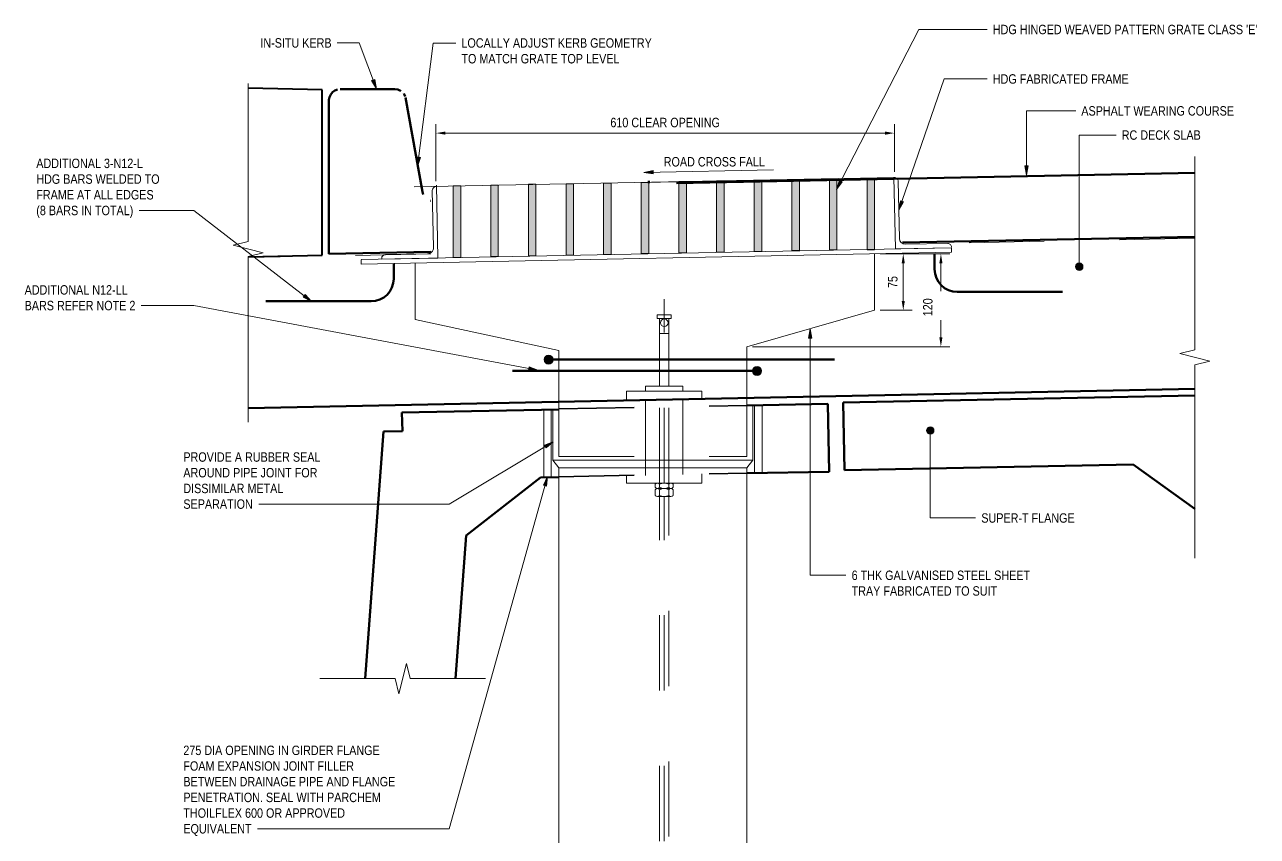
# Model space of a CAD drawing. Header units: metres. Extents: x -1214.1 to -1186.2, y 2 to 26.4.
# Drawn here: x -1202.131 to -1200.493, y 20.929 to 22.007 of the extents above; entities that cross this region are included whole.
import ezdxf

# ---------------------------------------------------------------- set-up
doc = ezdxf.new("R2010")
doc.units = ezdxf.units.M
for name, pattern in [('JacobsCenter', [0.015, 0.009, -0.0015, 0.003, -0.0015]), ('JacobsDash', [0.0045, 0.003, -0.0015]), ('JacobsDoubleCenter', [0.0255, 0.015, -0.0015, 0.003, -0.0015, 0.003, -0.0015])]:
    doc.linetypes.add(name, pattern=pattern)
doc.layers.get('Defpoints').update_dxf_attribs({"color": 41})
for name, color, linetype, lineweight in [('A-ANNO-DIMS', 7, 'Continuous', 9), ('A-DETL', 7, 'Continuous', 13), ('A-DETL-GENF', 7, 'Continuous', 9), ('A-FLOR', 7, 'Continuous', 50), ('A-FLOR-HDLN', 7, 'JacobsDash', 18), ('A-FLOR-PATT', 7, 'Continuous', 50), ('A-ROOF', 7, 'Continuous', 50), ('C-TOPO', 7, 'Continuous', 9), ('G-ANNO-TEXT', 7, 'Continuous', 9), ('S-BEAM', 7, 'Continuous', 50)]:
    doc.layers.add(name, color=color, linetype=linetype, lineweight=lineweight)
doc.styles.add('Arial Narrow_4', font='ARIALN.TTF', dxfattribs={"height": 0.0125})
doc.styles.add('Arial Narrow_5', font='ARIALN.TTF', dxfattribs={"height": 0.0125})
doc.dimstyles.new('Dimension_Standard_O__mm_', dxfattribs={"dimscale": 0.3048, "dimtxt": 0.012793, "dimasz": 0.04101, "dimexe": 0.03937, "dimexo": 0.024606, "dimgap": 0.024606, "dimtad": 1, "dimdec": 0, "dimlfac": 1000, "dimzin": 0, "dimdsep": 46, "dimtxsty": 'Arial Narrow_5', "dimsah": 1, "dimcen": 0.09, "dimaunit": 1, "dimadec": 4, "dimazin": 0, "dimtfac": 1, "dimtdec": 4, "dimtix": 1, "dimtmove": 2, "dimatfit": 3, "dimfxl": 1, "dimtvp": 1, "dimtfill": 1, "dimtolj": 1, "dimtzin": 0, "dimlwd": 18, "dimlwe": 18, "dimarcsym": 2})
doc.dimstyles.new('Dimension_Standard_O__mm__1', dxfattribs={"dimscale": 0.3048, "dimtxt": 0.012793, "dimasz": 0.04101, "dimexe": 0.03937, "dimexo": 0.024606, "dimgap": 0.024606, "dimtad": 1, "dimdec": 0, "dimlfac": 1000, "dimzin": 0, "dimdsep": 46, "dimtxsty": 'Arial Narrow_4', "dimsah": 1, "dimcen": 0.09, "dimaunit": 1, "dimadec": 4, "dimazin": 0, "dimtfac": 1, "dimtdec": 4, "dimtix": 1, "dimtmove": 0, "dimatfit": 3, "dimfxl": 1, "dimtvp": 1, "dimtfill": 1, "dimtolj": 1, "dimtzin": 0, "dimlwd": 18, "dimlwe": 18, "dimarcsym": 2})

# ---------------------------------------------------------------- blocks, each defined once
blk = doc.blocks.new('06_SFR_GCT_Girder_SuperT_BR08Edge_CS - Super T - 1815-6267083-DRG-2873252 - DETAIL A')
at = {"layer": 'S-BEAM', "linetype": 'JacobsDoubleCenter', "lineweight": 18, "true_color": 0xe1e1e1}
blk.add_hatch(color=254, dxfattribs=at).paths.add_polyline_path([(-1206.3587, 21.5056), (-1205.8914, 21.5149), (-1205.8914, 21.515), (-1205.8914, 21.515), (-1206.3587, 21.5056)])
at = {"layer": 'S-BEAM', "color": 252, "true_color": 0x888888}
for p, q in [((-1205.8914, 21.5149), (-1206.3587, 21.5056)), ((-1206.3587, 21.5056), (-1206.3569, 21.4156)), ((-1206.3569, 21.4156), (-1205.9733, 21.4232)), ((-1205.9733, 21.4232), (-1205.8914, 21.3643))]:
    blk.add_line(p, q, dxfattribs=at)
at = {"layer": 'S-BEAM', "color": 11, "linetype": 'JacobsDoubleCenter', "true_color": 0xff8888}
blk.add_line((-1206.3587, 21.5056), (-1206.3587, 21.5056), dxfattribs=at)
blk = doc.blocks.new('06_SFR_GCT_Girder_SuperT_BR08Edge_CS - Super T - 1815-6266581-DRG-2873252 - DETAIL A')
at = {"layer": 'S-BEAM', "linetype": 'JacobsDoubleCenter', "lineweight": 18, "true_color": 0xe1e1e1}
h = blk.add_hatch(color=254, dxfattribs=at)
h.paths.add_polyline_path([(-1206.9448, 21.4922), (-1206.871, 21.4937), (-1206.9448, 21.4922)])
h.paths.add_polyline_path([(-1206.4864, 21.5013), (-1206.3791, 21.5035), (-1206.3791, 21.5036), (-1206.4864, 21.5014)])
for points in [[(-1206.9693, 21.4667), (-1206.9443, 21.4672), (-1206.9444, 21.4672), (-1206.9637, 21.4669), (-1206.9693, 21.4667)], [(-1206.3773, 21.4135), (-1206.3773, 21.4136), (-1206.3784, 21.4688)], [(-1207.0508, 20.374), (-1207.0508, 20.374), (-1207.0508, 20.3748)]]:
    blk.add_hatch(color=254, dxfattribs=at).paths.add_polyline_path(points)
at = {"layer": 'S-BEAM', "color": 252, "true_color": 0x888888}
for p, q in [((-1206.7364, 21.4963), (-1206.9448, 21.4922)), ((-1206.9448, 21.4922), (-1206.9443, 21.4672)), ((-1206.3791, 21.5035), (-1206.4864, 21.5013)), ((-1206.3773, 21.4135), (-1206.3791, 21.5035)), ((-1206.9693, 21.4667), (-1206.9938, 21.1386)), ((-1206.9443, 21.4672), (-1206.9693, 21.4667)), ((-1206.4864, 21.4113), (-1206.3773, 21.4135)), ((-1206.8593, 21.3288), (-1206.7608, 21.4058)), ((-1206.7608, 21.4058), (-1206.7364, 21.4063)), ((-1206.8735, 21.1386), (-1206.8593, 21.3288)), ((-1207.0508, 20.3748), (-1207.0508, 20.374)), ((-1206.9305, 20.374), (-1206.9304, 20.3748))]:
    blk.add_line(p, q, dxfattribs=at)
at = {"layer": 'S-BEAM', "color": 11, "linetype": 'JacobsDoubleCenter', "true_color": 0xff8888}
for p, q in [((-1206.9448, 21.4922), (-1206.9448, 21.4922)), ((-1206.3791, 21.5036), (-1206.3791, 21.5035)), ((-1206.9693, 21.4667), (-1206.9693, 21.4667)), ((-1206.3773, 21.4136), (-1206.3773, 21.4135))]:
    blk.add_line(p, q, dxfattribs=at)
blk = doc.blocks.new('Kerb_North - Kerb_North-5241467-DRG-2873252 - DETAIL A')
at = {"layer": 'A-ROOF', "color": 252, "true_color": 0x888888}
for p, q in [((-1206.9543, 21.9215), (-1207.0268, 21.9216)), ((-1207.0418, 21.9073), (-1207.042, 21.7027)), ((-1207.0418, 21.9073), (-1207.0418, 21.9073)), ((-1206.9399, 21.9105), (-1206.9399, 21.9104)), ((-1206.9176, 21.7851), (-1206.9399, 21.9104)), ((-1206.9165, 21.7816), (-1206.9176, 21.7851)), ((-1206.6169, 21.7968), (-1206.6169, 21.7997)), ((-1206.9066, 21.7732), (-1206.9069, 21.7733)), ((-1207.042, 21.7027), (-1206.9066, 21.7055)), ((-1207.042, 21.7027), (-1207.042, 21.7027))]:
    blk.add_line(p, q, dxfattribs=at)
at = {"layer": 'A-ROOF', "color": 252, "true_color": 0x888888, "flags": 128}
for points in [[(-1207.0305, 21.9211), (-1207.0341, 21.9197), (-1207.0371, 21.9174), (-1207.0395, 21.9145), (-1207.0411, 21.911), (-1207.0418, 21.9073)], [(-1206.9461, 21.919), (-1206.9469, 21.9195), (-1206.9505, 21.921), (-1206.9543, 21.9215)], [(-1206.9404, 21.912), (-1206.9414, 21.914), (-1206.9425, 21.9157)]]:
    blk.add_lwpolyline(points, dxfattribs=at)
blk = doc.blocks.new('CS_DET_BreakLine_ViewScale1 - CS_Std BreakLine-7509828-DRG-2873252 - DETAIL A')
at = {"layer": 'A-DETL-GENF', "color": 252, "lineweight": 18, "true_color": 0x888888}
for p, q in [((-1207.1492, 21.7193), (-1207.1492, 21.929)), ((-1207.1692, 21.7143), (-1207.1492, 21.7193)), ((-1207.1292, 21.7043), (-1207.1692, 21.7143)), ((-1207.1492, 21.6993), (-1207.1292, 21.7043)), ((-1207.1492, 21.4793), (-1207.1492, 21.6993))]:
    blk.add_line(p, q, dxfattribs=at)
blk = doc.blocks.new('CS_DET_BreakLine_ViewScale1 - CS_Std BreakLine-8384231-DRG-2873252 - DETAIL A')
at = {"layer": 'A-DETL-GENF', "color": 252, "lineweight": 18, "true_color": 0x888888}
for p, q in [((-1206.939, 21.1586), (-1206.949, 21.1186)), ((-1206.934, 21.1386), (-1206.939, 21.1586)), ((-1206.954, 21.1386), (-1207.054, 21.1386)), ((-1206.949, 21.1186), (-1206.954, 21.1386)), ((-1206.834, 21.1386), (-1206.934, 21.1386))]:
    blk.add_line(p, q, dxfattribs=at)
blk = doc.blocks.new('CS_DET_BreakLine_ViewScale1 - CS_Std BreakLine-8852517-DRG-2873252 - DETAIL A')
at = {"layer": 'A-DETL-GENF', "color": 252, "lineweight": 18, "true_color": 0x888888}
for p, q in [((-1205.8914, 21.8323), (-1205.8914, 21.5755)), ((-1205.8914, 21.5755), (-1205.9114, 21.5705)), ((-1205.9114, 21.5705), (-1205.8714, 21.5605)), ((-1205.8714, 21.5605), (-1205.8914, 21.5555)), ((-1205.8914, 21.5555), (-1205.8914, 21.2987))]:
    blk.add_line(p, q, dxfattribs=at)
blk = doc.blocks.new('BoltThinNutElevation - ThinNut-8397140-DRG-2873252 - DETAIL A')
at = {"layer": 'A-DETL-GENF', "lineweight": 13}
for p, q in [((-1206.6084, 21.3968), (-1206.6084, 21.3929)), ((-1206.5874, 21.3984), (-1206.6054, 21.3984)), ((-1206.6024, 21.3968), (-1206.6024, 21.3928)), ((-1206.5904, 21.3968), (-1206.5904, 21.3928)), ((-1206.5844, 21.3968), (-1206.5844, 21.3929))]:
    blk.add_line(p, q, dxfattribs=at)
for centre, radius, start, end in [((-1206.6054, 21.3948), 0.0036, 33.6912, 146.4427), ((-1206.6054, 21.3948), 0.0036, 213.5573, 326.3088), ((-1206.5964, 21.3864), 0.012, 60, 120), ((-1206.5964, 21.4032), 0.012, 240, 300), ((-1206.5874, 21.3948), 0.0036, 33.5573, 146.4427), ((-1206.5874, 21.3948), 0.0036, 213.5573, 326.4427)]:
    blk.add_arc(centre, radius, start, end, dxfattribs=at)
blk = doc.blocks.new('BoltNutElevation - Nut-8397138-DRG-2873252 - DETAIL A')
at = {"layer": 'A-DETL-GENF', "lineweight": 13}
for p, q in [((-1206.6084, 21.3896), (-1206.6084, 21.3821)), ((-1206.5874, 21.3912), (-1206.6054, 21.3912)), ((-1206.5874, 21.3804), (-1206.6054, 21.3804)), ((-1206.6024, 21.3896), (-1206.6024, 21.382)), ((-1206.5904, 21.3896), (-1206.5904, 21.382)), ((-1206.5844, 21.3896), (-1206.5844, 21.3821))]:
    blk.add_line(p, q, dxfattribs=at)
for centre, radius, start, end in [((-1206.6054, 21.3876), 0.0036, 33.6912, 146.4427), ((-1206.6054, 21.384), 0.0036, 213.5573, 326.3088), ((-1206.5964, 21.3792), 0.012, 60, 120), ((-1206.5964, 21.3924), 0.012, 240, 300), ((-1206.5874, 21.3876), 0.0036, 33.5573, 146.4427), ((-1206.5874, 21.384), 0.0036, 213.5573, 326.4427)]:
    blk.add_arc(centre, radius, start, end, dxfattribs=at)
blk = doc.blocks.new('CS_DET_Rebar Combined1 - Multiple Bar-9266954-DRG-2873252 - DETAIL A')
at = {"layer": 'A-DETL-GENF'}
blk.add_hatch(color=256, dxfattribs=at).paths.add_polyline_path([(-1206.473, 21.5413), (-1206.4714, 21.5415), (-1206.47, 21.5421), (-1206.4687, 21.5431), (-1206.4678, 21.5443), (-1206.4672, 21.5458), (-1206.467, 21.5473), (-1206.4672, 21.5489), (-1206.4678, 21.5503), (-1206.4687, 21.5516), (-1206.47, 21.5525), (-1206.4714, 21.5531), (-1206.473, 21.5533), (-1206.4745, 21.5531), (-1206.476, 21.5525), (-1206.4772, 21.5516), (-1206.4782, 21.5503), (-1206.4788, 21.5489), (-1206.479, 21.5473), (-1206.4788, 21.5458), (-1206.4782, 21.5443), (-1206.4772, 21.5431), (-1206.476, 21.5421), (-1206.4745, 21.5415)])
at = {"layer": 'A-DETL-GENF', "lineweight": 50}
blk.add_line((-1206.798, 21.5473), (-1206.479, 21.5473), dxfattribs=at)
at = {"layer": 'A-DETL-GENF', "linetype": 'JacobsDash', "lineweight": 50}
blk.add_line((-1206.479, 21.5473), (-1206.798, 21.5473), dxfattribs=at)
at = {"layer": 'A-DETL-GENF'}
for start, end in [(0, 180), (180, 0)]:
    blk.add_arc((-1206.473, 21.5473), 0.006, start, end, dxfattribs=at)
blk = doc.blocks.new('CS_DET_Rebar Combined1 - Multiple Bar-9266955-DRG-2873252 - DETAIL A')
at = {"layer": 'A-DETL-GENF'}
blk.add_hatch(color=256, dxfattribs=at).paths.add_polyline_path([(-1206.75, 21.5563), (-1206.7484, 21.5565), (-1206.747, 21.5571), (-1206.7457, 21.5581), (-1206.7448, 21.5593), (-1206.7442, 21.5608), (-1206.744, 21.5623), (-1206.7442, 21.5639), (-1206.7448, 21.5653), (-1206.7457, 21.5666), (-1206.747, 21.5675), (-1206.7484, 21.5681), (-1206.75, 21.5683), (-1206.7515, 21.5681), (-1206.753, 21.5675), (-1206.7542, 21.5666), (-1206.7552, 21.5653), (-1206.7558, 21.5639), (-1206.756, 21.5623), (-1206.7558, 21.5608), (-1206.7552, 21.5593), (-1206.7542, 21.5581), (-1206.753, 21.5571), (-1206.7515, 21.5565)])
at = {"layer": 'A-DETL-GENF', "lineweight": 50}
blk.add_line((-1206.744, 21.5623), (-1206.37, 21.5623), dxfattribs=at)
at = {"layer": 'A-DETL-GENF', "linetype": 'JacobsDash', "lineweight": 50}
blk.add_line((-1206.37, 21.5623), (-1206.744, 21.5623), dxfattribs=at)
at = {"layer": 'A-DETL-GENF'}
for start, end in [(0, 180), (180, 0)]:
    blk.add_arc((-1206.75, 21.5623), 0.006, start, end, dxfattribs=at)
blk = doc.blocks.new('DIMBLOCK1-DRG-2873252 - DETAIL A')
at = {"layer": 'A-ANNO-DIMS', "color": 0, "lineweight": 18, "transparency": 16777216}
for p, q in [((-1200.9944, 21.7028), (-1200.9016, 21.7028)), ((-1200.9136, 21.6903), (-1200.9136, 21.6534)), ((-1200.9136, 21.592), (-1200.9136, 21.6149)), ((-1201.1638, 21.5795), (-1200.9016, 21.5795))]:
    blk.add_line(p, q, dxfattribs=at)
at = {"layer": 'A-ANNO-DIMS', "color": 0, "transparency": 16777216}
for points in [[(-1200.9157, 21.6903), (-1200.9115, 21.6903), (-1200.9136, 21.7028)], [(-1200.9157, 21.592), (-1200.9115, 21.592), (-1200.9136, 21.5795)]]:
    blk.add_solid(points, dxfattribs=at)
at = {"layer": 'Defpoints', "color": 0, "transparency": 16777216}
for p in [(-1201.0019, 21.7028), (-1200.9136, 21.7028), (-1201.1713, 21.5795)]:
    blk.add_point(p, dxfattribs=at)
at = {"layer": 'A-ANNO-DIMS', "color": 0, "lineweight": 18, "transparency": 16777216, "insert": (-1200.9373, 21.6199), "char_height": 0.0125, "width": 0.02851, "attachment_point": 1, "rotation": 90, "line_spacing_factor": 0.974696, "style": 'Arial Narrow_5', "bg_fill": 3, "box_fill_scale": 1.1, "bg_fill_color": 256, "bg_fill_true_color": 13158600, "bg_fill_transparency": 0}
blk.add_mtext('\\A1;\u200c120', dxfattribs=at)
blk = doc.blocks.new('DIMBLOCK2-DRG-2873252 - DETAIL A')
at = {"layer": 'A-ANNO-DIMS', "color": 0, "lineweight": 18, "transparency": 16777216}
for p, q in [((-1200.9944, 21.7028), (-1200.9516, 21.7028)), ((-1200.9636, 21.6404), (-1200.9636, 21.6903)), ((-1200.9944, 21.6279), (-1200.9516, 21.6279))]:
    blk.add_line(p, q, dxfattribs=at)
at = {"layer": 'A-ANNO-DIMS', "color": 0, "transparency": 16777216}
for points in [[(-1200.9657, 21.6903), (-1200.9615, 21.6903), (-1200.9636, 21.7028)], [(-1200.9657, 21.6404), (-1200.9615, 21.6404), (-1200.9636, 21.6279)]]:
    blk.add_solid(points, dxfattribs=at)
at = {"layer": 'Defpoints', "color": 0, "transparency": 16777216}
for p in [(-1201.0019, 21.7028), (-1200.9636, 21.7028), (-1201.0019, 21.6279)]:
    blk.add_point(p, dxfattribs=at)
at = {"layer": 'A-ANNO-DIMS', "color": 0, "lineweight": 18, "transparency": 16777216, "insert": (-1200.9775, 21.6654), "char_height": 0.0125, "width": 0.019007, "attachment_point": 5, "rotation": 90, "style": 'Arial Narrow_4', "bg_fill": 3, "box_fill_scale": 1.1, "bg_fill_color": 256, "bg_fill_true_color": 13158600, "bg_fill_transparency": 0}
blk.add_mtext('\\A1;75', dxfattribs=at)
blk = doc.blocks.new('DIMBLOCK3-DRG-2873252 - DETAIL A')
at = {"layer": 'A-ANNO-DIMS', "color": 0, "lineweight": 18, "transparency": 16777216}
for p, q in [((-1201.5845, 21.7996), (-1201.5845, 21.8752)), ((-1200.9754, 21.8118), (-1200.9754, 21.8752)), ((-1201.572, 21.8632), (-1200.9879, 21.8632))]:
    blk.add_line(p, q, dxfattribs=at)
at = {"layer": 'A-ANNO-DIMS', "color": 0, "transparency": 16777216}
for points in [[(-1201.572, 21.8653), (-1201.572, 21.8611), (-1201.5845, 21.8632)], [(-1200.9879, 21.8653), (-1200.9879, 21.8611), (-1200.9754, 21.8632)]]:
    blk.add_solid(points, dxfattribs=at)
at = {"layer": 'Defpoints', "color": 0, "transparency": 16777216}
for p in [(-1200.9754, 21.8632), (-1200.9754, 21.8043), (-1201.5845, 21.7921)]:
    blk.add_point(p, dxfattribs=at)
at = {"layer": 'A-ANNO-DIMS', "color": 0, "lineweight": 18, "transparency": 16777216, "insert": (-1201.28, 21.8772), "char_height": 0.0125, "width": 0.174958, "attachment_point": 5, "style": 'Arial Narrow_4', "bg_fill": 3, "box_fill_scale": 1.1, "bg_fill_color": 256, "bg_fill_true_color": 13158600, "bg_fill_transparency": 0}
blk.add_mtext('\\A1;610 CLEAR OPENING', dxfattribs=at)

msp = doc.modelspace()

# ---------------------------------------------------------------- hatches: boundary and pattern name
at = {"layer": 'A-DETL-GENF', "true_color": 0x78aac8}
h = msp.add_hatch(color=143, dxfattribs=at)
h.paths.add_polyline_path([(-1201.1117, 21.7072), (-1201.1017, 21.7072), (-1201.1017, 21.8001), (-1201.1117, 21.7999), (-1201.1117, 21.7127)])
h.paths.add_polyline_path([(-1201.1117, 21.7999), (-1201.1017, 21.8001), (-1201.1017, 21.8018), (-1201.1117, 21.8018), (-1201.1117, 21.8008)])
h = msp.add_hatch(color=143, dxfattribs=at)
h.paths.add_polyline_path([(-1201.0617, 21.7082), (-1201.0517, 21.7082), (-1201.0517, 21.8011), (-1201.0617, 21.8009), (-1201.0617, 21.7137)])
h.paths.add_polyline_path([(-1201.0617, 21.8009), (-1201.0517, 21.8011), (-1201.0517, 21.8018), (-1201.0617, 21.8018), (-1201.0617, 21.8009)])
for points in [[(-1201.0117, 21.7082), (-1201.0017, 21.7082), (-1201.0017, 21.8018), (-1201.0117, 21.8018), (-1201.0117, 21.7147)], [(-1201.5617, 21.6982), (-1201.5517, 21.6982), (-1201.5517, 21.7931), (-1201.5617, 21.7931), (-1201.5617, 21.7017)], [(-1201.5117, 21.6992), (-1201.5017, 21.6992), (-1201.5017, 21.7942), (-1201.5117, 21.7942), (-1201.5117, 21.7017)], [(-1201.4517, 21.7002), (-1201.4517, 21.7952), (-1201.4617, 21.7951), (-1201.4617, 21.7002)], [(-1201.4117, 21.701), (-1201.4017, 21.701), (-1201.4017, 21.7958), (-1201.4117, 21.7958), (-1201.4117, 21.7017)], [(-1201.3517, 21.702), (-1201.3517, 21.7968), (-1201.3617, 21.7968), (-1201.3617, 21.702)], [(-1201.3017, 21.7032), (-1201.3017, 21.7978), (-1201.3117, 21.7978), (-1201.3117, 21.7032)]]:
    msp.add_hatch(color=143, dxfattribs=at).paths.add_polyline_path(points)
h = msp.add_hatch(color=143, dxfattribs=at)
h.paths.add_polyline_path([(-1201.2517, 21.7042), (-1201.2517, 21.7971), (-1201.2617, 21.7969), (-1201.2617, 21.7042)])
h.paths.add_polyline_path([(-1201.2617, 21.7969), (-1201.2517, 21.7971), (-1201.2517, 21.7988), (-1201.2617, 21.7988)])
h = msp.add_hatch(color=143, dxfattribs=at)
h.paths.add_polyline_path([(-1201.2117, 21.7052), (-1201.2017, 21.7052), (-1201.2017, 21.7981), (-1201.2117, 21.7979), (-1201.2117, 21.7106)])
h.paths.add_polyline_path([(-1201.2117, 21.7979), (-1201.2017, 21.7981), (-1201.2017, 21.7998), (-1201.2117, 21.7998)])
h = msp.add_hatch(color=143, dxfattribs=at)
h.paths.add_polyline_path([(-1201.1617, 21.7061), (-1201.1517, 21.7061), (-1201.1517, 21.7991), (-1201.1617, 21.7989), (-1201.1617, 21.7116)])
h.paths.add_polyline_path([(-1201.1617, 21.7989), (-1201.1517, 21.7991), (-1201.1517, 21.8009), (-1201.1617, 21.8009), (-1201.1617, 21.8007)])
at = {"layer": 'A-FLOR-PATT', "true_color": 0xe1e1e1}
msp.add_hatch(color=254, dxfattribs=at).paths.add_polyline_path([(-1201.2674, 21.7968), (-1201.2648, 21.7968), (-1201.2674, 21.7968), (-1201.2674, 21.7968)])
at = {"layer": 'G-ANNO-TEXT'}
for points in [[(-1201.6636, 21.922), (-1201.6659, 21.9345), (-1201.67, 21.933)], [(-1201.6089, 21.8189), (-1201.6052, 21.831), (-1201.6095, 21.8315)], [(-1200.7999, 21.8073), (-1200.7977, 21.8198), (-1200.8021, 21.8198)], [(-1201.3083, 21.8111), (-1201.2958, 21.8092), (-1201.2959, 21.8136)], [(-1201.0523, 21.7885), (-1201.0446, 21.7986), (-1201.0485, 21.8006)], [(-1200.9693, 21.7608), (-1200.9631, 21.7719), (-1200.9673, 21.7734)], [(-1201.7499, 21.6394), (-1201.7584, 21.6487), (-1201.7611, 21.6453)], [(-1201.0874, 21.6033), (-1201.0896, 21.5908), (-1201.0852, 21.5908)], [(-1201.449, 21.5482), (-1201.4608, 21.5527), (-1201.4617, 21.5484)], [(-1201.4286, 21.4533), (-1201.4404, 21.4488), (-1201.4382, 21.445)], [(-1201.4363, 21.4069), (-1201.4418, 21.3954), (-1201.4375, 21.3942)]]:
    msp.add_hatch(color=256, dxfattribs=at).paths.add_polyline_path(points)
h = msp.add_hatch(color=256, dxfattribs=at)
edge = h.paths.add_edge_path()
edge.add_arc((-1200.7298, 21.6858), 0.005, 0, 360)
h = msp.add_hatch(color=256, dxfattribs=at)
edge = h.paths.add_edge_path()
edge.add_arc((-1200.9278, 21.4682), 0.005, 0, 360)

# ---------------------------------------------------------------- linework, layer by layer
at = {"layer": 'A-DETL', "color": 143, "lineweight": 18, "true_color": 0x78aac8}
for p, q in [((-1201.0503, 21.8029), (-1201.6137, 21.7917)), ((-1201.3082, 21.7978), (-1200.976, 21.8044)), ((-1201.1117, 21.7072), (-1201.1117, 21.8018)), ((-1201.1117, 21.8018), (-1201.1017, 21.8018)), ((-1201.1017, 21.8018), (-1201.1017, 21.7072)), ((-1201.0617, 21.7082), (-1201.0617, 21.8018)), ((-1201.0617, 21.8018), (-1201.0517, 21.8018)), ((-1201.0517, 21.8018), (-1201.0517, 21.7082)), ((-1201.0117, 21.7082), (-1201.0117, 21.8018)), ((-1201.0117, 21.8018), (-1201.0017, 21.8018)), ((-1201.0017, 21.8018), (-1201.0017, 21.7082)), ((-1200.976, 21.8048), (-1200.9741, 21.7093)), ((-1201.5894, 21.787), (-1201.5879, 21.7111)), ((-1201.5839, 21.7941), (-1201.582, 21.6972)), ((-1201.5517, 21.7931), (-1201.5617, 21.7931)), ((-1201.5617, 21.7931), (-1201.5617, 21.6982)), ((-1201.5517, 21.6982), (-1201.5517, 21.7931)), ((-1201.5017, 21.7942), (-1201.5117, 21.7942)), ((-1201.5117, 21.7942), (-1201.5117, 21.6992)), ((-1201.5017, 21.6992), (-1201.5017, 21.7942)), ((-1201.4517, 21.7952), (-1201.4617, 21.7952)), ((-1201.4617, 21.7952), (-1201.4617, 21.7002)), ((-1201.4517, 21.7002), (-1201.4517, 21.7952)), ((-1201.4017, 21.7958), (-1201.4117, 21.7958)), ((-1201.4117, 21.7958), (-1201.4117, 21.701)), ((-1201.4017, 21.701), (-1201.4017, 21.7958)), ((-1201.3517, 21.7968), (-1201.3617, 21.7968)), ((-1201.3617, 21.7968), (-1201.3617, 21.702)), ((-1201.3517, 21.702), (-1201.3517, 21.7968)), ((-1201.3017, 21.7978), (-1201.3117, 21.7978)), ((-1201.3117, 21.7978), (-1201.3117, 21.7032)), ((-1201.3017, 21.7032), (-1201.3017, 21.7978)), ((-1201.2617, 21.7042), (-1201.2617, 21.7988)), ((-1201.2617, 21.7988), (-1201.2517, 21.7988)), ((-1201.2517, 21.7988), (-1201.2517, 21.7042)), ((-1201.2117, 21.7052), (-1201.2117, 21.7998)), ((-1201.2117, 21.7998), (-1201.2017, 21.7998)), ((-1201.2017, 21.7998), (-1201.2017, 21.7052)), ((-1201.1617, 21.7061), (-1201.1617, 21.8009)), ((-1201.1617, 21.8009), (-1201.1517, 21.8009)), ((-1201.1517, 21.8009), (-1201.1517, 21.7061)), ((-1200.9703, 21.7994), (-1200.9688, 21.7234)), ((-1201.6839, 21.6952), (-1200.8995, 21.7109)), ((-1201.6839, 21.6892), (-1200.8995, 21.7049)), ((-1201.5957, 21.7029), (-1201.6517, 21.7018)), ((-1201.3117, 21.7032), (-1201.3017, 21.7032)), ((-1201.2517, 21.7042), (-1201.2617, 21.7042)), ((-1201.2017, 21.7052), (-1201.2117, 21.7052)), ((-1201.1517, 21.7061), (-1201.1617, 21.7061)), ((-1201.1017, 21.7072), (-1201.1117, 21.7072)), ((-1201.0517, 21.7082), (-1201.0617, 21.7082)), ((-1201.0017, 21.7082), (-1201.0117, 21.7082)), ((-1201.0019, 21.7028), (-1201.0019, 21.6279)), ((-1200.9741, 21.7093), (-1200.8995, 21.7108)), ((-1200.9606, 21.7156), (-1200.9046, 21.7167)), ((-1200.8995, 21.7109), (-1200.8995, 21.7049)), ((-1201.6839, 21.6892), (-1201.6839, 21.6947)), ((-1201.582, 21.6972), (-1201.6566, 21.6957)), ((-1201.6122, 21.6907), (-1201.6122, 21.6158)), ((-1201.5617, 21.6982), (-1201.5517, 21.6982)), ((-1201.5117, 21.6992), (-1201.5017, 21.6992)), ((-1201.4617, 21.7002), (-1201.4517, 21.7002)), ((-1201.4117, 21.701), (-1201.4017, 21.701)), ((-1201.3617, 21.702), (-1201.3517, 21.702)), ((-1201.1713, 21.5795), (-1201.0019, 21.6279)), ((-1201.4213, 21.5746), (-1201.6122, 21.6158)), ((-1201.4213, 21.5746), (-1201.4213, 21.4337)), ((-1201.1713, 21.5795), (-1201.1713, 21.4337)), ((-1201.4293, 21.4287), (-1201.4293, 21.4961)), ((-1201.1633, 21.4287), (-1201.1633, 21.5017)), ((-1201.4293, 21.4287), (-1201.1633, 21.4287)), ((-1201.4213, 21.4187), (-1201.4293, 21.4287)), ((-1201.1713, 21.4187), (-1201.1633, 21.4287)), ((-1201.4213, 21.4187), (-1201.1713, 21.4187)), ((-1201.4213, 21.4187), (-1201.4213, 20.7127)), ((-1201.1713, 21.4187), (-1201.1713, 20.7127))]:
    msp.add_line(p, q, dxfattribs=at)
at = {"layer": 'A-DETL', "lineweight": 50}
for p, q in [((-1200.9219, 21.7031), (-1200.9219, 21.6823)), ((-1201.6407, 21.6901), (-1201.6407, 21.6698)), ((-1201.6707, 21.6398), (-1201.8107, 21.6398)), ((-1200.8919, 21.6523), (-1200.7519, 21.6523))]:
    msp.add_line(p, q, dxfattribs=at)
at = {"layer": 'A-DETL', "linetype": 'JacobsCenter', "lineweight": 9}
for p, q in [((-1201.2813, 21.3984), (-1201.2813, 21.6427)), ((-1201.2813, 20.9227), (-1201.2813, 21.3804))]:
    msp.add_line(p, q, dxfattribs=at)
at = {"layer": 'A-DETL', "lineweight": 9}
for p, q in [((-1201.2906, 21.6219), (-1201.2721, 21.6219)), ((-1201.2906, 21.6169), (-1201.2906, 21.6219)), ((-1201.2721, 21.6169), (-1201.2721, 21.6219)), ((-1201.2906, 21.6169), (-1201.2721, 21.6169)), ((-1201.2876, 21.5269), (-1201.2876, 21.6169)), ((-1201.2751, 21.5269), (-1201.2751, 21.6169)), ((-1201.2873, 21.5969), (-1201.2751, 21.5969)), ((-1201.3063, 21.5269), (-1201.3063, 21.5204)), ((-1201.3063, 21.5269), (-1201.2563, 21.5269)), ((-1201.2563, 21.5269), (-1201.2563, 21.5204)), ((-1201.3313, 21.5204), (-1201.3313, 21.5083)), ((-1201.2313, 21.5104), (-1201.2313, 21.5204)), ((-1201.3313, 21.3984), (-1201.3313, 21.4085)), ((-1201.2313, 21.4105), (-1201.2313, 21.3984))]:
    msp.add_line(p, q, dxfattribs=at)
at = {"layer": 'A-DETL', "linetype": 'JacobsDash', "lineweight": 9}
for p, q in [((-1201.2313, 21.5204), (-1201.3313, 21.5204)), ((-1201.3063, 21.4086), (-1201.3063, 21.5089)), ((-1201.2873, 21.3984), (-1201.2873, 21.5092)), ((-1201.2753, 21.3984), (-1201.2753, 21.5094)), ((-1201.2563, 21.4096), (-1201.2563, 21.5099)), ((-1201.2903, 21.3984), (-1201.3313, 21.3984)), ((-1201.2313, 21.3984), (-1201.2723, 21.3984)), ((-1201.2873, 20.9227), (-1201.2873, 21.3804)), ((-1201.2753, 20.9287), (-1201.2753, 21.3804))]:
    msp.add_line(p, q, dxfattribs=at)
at = {"layer": 'A-DETL', "lineweight": 18}
for p, q in [((-1201.4413, 21.4961), (-1201.4313, 21.4961)), ((-1201.4413, 21.4067), (-1201.4413, 21.4961)), ((-1201.4313, 21.4067), (-1201.4313, 21.4961)), ((-1201.1513, 21.5017), (-1201.1613, 21.5017)), ((-1201.1613, 21.412), (-1201.1613, 21.5017)), ((-1201.1513, 21.412), (-1201.1513, 21.5017)), ((-1201.1613, 21.412), (-1201.1513, 21.412)), ((-1201.4313, 21.4067), (-1201.4413, 21.4067))]:
    msp.add_line(p, q, dxfattribs=at)
at = {"layer": 'A-DETL', "color": 8, "linetype": 'JacobsDash', "lineweight": 35, "true_color": 0x808080}
for p, q in [((-1201.4213, 21.4969), (-1201.1713, 21.5013)), ((-1201.4213, 21.4067), (-1201.1713, 21.4117))]:
    msp.add_line(p, q, dxfattribs=at)
at = {"layer": 'A-DETL', "color": 143, "linetype": 'JacobsDash', "lineweight": 18, "true_color": 0x78aac8}
msp.add_line((-1201.4213, 21.4337), (-1201.1713, 21.4337), dxfattribs=at)
at = {"layer": 'A-DETL', "lineweight": 9}
msp.add_circle((-1201.2812, 21.6114), 0.005, dxfattribs=at)
at = {"layer": 'A-DETL', "color": 143, "lineweight": 18, "true_color": 0x78aac8}
for centre, radius, start, end in [((-1200.9753, 21.7993), 0.005, 1.1418, 91.1418), ((-1201.5844, 21.7871), 0.005, 91.1418, 181.1418), ((-1200.9608, 21.7236), 0.008, 181.1418, 271.1418), ((-1201.5959, 21.7109), 0.008, 271.1418, 1.1418), ((-1200.9045, 21.7117), 0.005, 1.1418, 91.1418), ((-1201.6516, 21.6968), 0.005, 91.1418, 181.1418)]:
    msp.add_arc(centre, radius, start, end, dxfattribs=at)
at = {"layer": 'A-DETL', "lineweight": 50}
for centre, start, end in [((-1200.8919, 21.6823), 180, 270), ((-1201.6707, 21.6698), 270, 0)]:
    msp.add_arc(centre, 0.03, start, end, dxfattribs=at)
at = {"layer": 'A-FLOR', "color": 252, "true_color": 0x888888}
for p, q in [((-1200.5763, 21.8106), (-1201.2648, 21.7968)), ((-1200.9647, 21.7178), (-1200.5763, 21.7256)), ((-1201.8342, 21.4979), (-1200.5763, 21.5236))]:
    msp.add_line(p, q, dxfattribs=at)
at = {"layer": 'A-FLOR-HDLN', "color": 252, "true_color": 0x888888}
for p, q in [((-1200.5763, 21.7236), (-1200.9647, 21.7157)), ((-1201.5915, 21.7028), (-1201.8342, 21.6979))]:
    msp.add_line(p, q, dxfattribs=at)
at = {"layer": 'C-TOPO', "lineweight": 40}
for p, q in [((-1201.7356, 21.9207), (-1201.8342, 21.9229)), ((-1201.7356, 21.701), (-1201.7356, 21.9207)), ((-1201.8342, 21.699), (-1201.7356, 21.701))]:
    msp.add_line(p, q, dxfattribs=at)
at = {"layer": 'C-TOPO'}
msp.add_line((-1201.7356, 21.9208), (-1201.7356, 21.9207), dxfattribs=at)
at = {"layer": 'G-ANNO-TEXT'}
for p, q in [((-1201.0523, 21.7885), (-1200.9427, 22.0008)), ((-1200.9427, 22.0008), (-1200.8521, 22.0008)), ((-1201.7154, 21.983), (-1201.7158, 21.983)), ((-1201.6864, 21.983), (-1201.7154, 21.983)), ((-1201.6636, 21.922), (-1201.6864, 21.983)), ((-1201.6089, 21.8189), (-1201.5884, 21.9829)), ((-1201.5884, 21.9829), (-1201.5582, 21.9829)), ((-1201.6659, 21.9345), (-1201.67, 21.933)), ((-1201.67, 21.933), (-1201.6636, 21.922)), ((-1201.6636, 21.922), (-1201.6659, 21.9345)), ((-1200.9693, 21.7608), (-1200.9092, 21.9351)), ((-1200.9092, 21.9351), (-1200.8521, 21.9351)), ((-1200.7999, 21.8927), (-1200.7345, 21.8927)), ((-1200.7999, 21.8073), (-1200.7999, 21.8927)), ((-1200.7298, 21.8607), (-1200.6808, 21.8607)), ((-1200.7298, 21.6858), (-1200.7298, 21.8607)), ((-1201.6052, 21.831), (-1201.6095, 21.8315)), ((-1201.6095, 21.8315), (-1201.6089, 21.8189)), ((-1201.6089, 21.8189), (-1201.6052, 21.831)), ((-1200.7977, 21.8198), (-1200.8021, 21.8198)), ((-1200.8021, 21.8198), (-1200.7999, 21.8073)), ((-1200.7999, 21.8073), (-1200.7977, 21.8198)), ((-1201.3083, 21.8111), (-1201.1359, 21.8146)), ((-1201.2959, 21.8136), (-1201.3083, 21.8111)), ((-1201.3083, 21.8111), (-1201.2958, 21.8092)), ((-1201.2958, 21.8092), (-1201.2959, 21.8136)), ((-1201.0485, 21.8006), (-1201.0523, 21.7885)), ((-1201.0523, 21.7885), (-1201.0446, 21.7986)), ((-1201.0446, 21.7986), (-1201.0485, 21.8006)), ((-1200.9673, 21.7734), (-1200.9693, 21.7608)), ((-1200.9693, 21.7608), (-1200.9631, 21.7719)), ((-1200.9631, 21.7719), (-1200.9673, 21.7734)), ((-1201.9437, 21.7605), (-1201.9791, 21.7605)), ((-1201.9063, 21.7605), (-1201.9437, 21.7605)), ((-1201.7499, 21.6394), (-1201.9063, 21.7605)), ((-1201.7584, 21.6487), (-1201.7611, 21.6453)), ((-1201.7611, 21.6453), (-1201.7499, 21.6394)), ((-1201.7499, 21.6394), (-1201.7584, 21.6487)), ((-1201.946, 21.6341), (-1201.9761, 21.6341)), ((-1201.9063, 21.6341), (-1201.946, 21.6341)), ((-1201.449, 21.5482), (-1201.9063, 21.6341)), ((-1201.4608, 21.5527), (-1201.4617, 21.5484)), ((-1201.4617, 21.5484), (-1201.449, 21.5482)), ((-1201.449, 21.5482), (-1201.4608, 21.5527)), ((-1200.9278, 21.4682), (-1200.9278, 21.352)), ((-1201.4286, 21.4533), (-1201.5669, 21.3705)), ((-1201.4286, 21.4533), (-1201.4404, 21.4488)), ((-1201.4404, 21.4488), (-1201.4382, 21.445)), ((-1201.4382, 21.445), (-1201.4286, 21.4533)), ((-1201.4363, 21.4069), (-1201.5669, 20.9392)), ((-1201.4363, 21.4069), (-1201.4418, 21.3954)), ((-1201.4418, 21.3954), (-1201.4375, 21.3942)), ((-1201.4375, 21.3942), (-1201.4363, 21.4069)), ((-1201.6863, 21.3705), (-1201.8201, 21.3705)), ((-1201.5669, 21.3705), (-1201.6863, 21.3705)), ((-1200.9278, 21.352), (-1200.8674, 21.352)), ((-1201.0874, 21.2759), (-1201.0397, 21.2759)), ((-1201.6111, 20.9392), (-1201.8218, 20.9392)), ((-1201.5669, 20.9392), (-1201.6111, 20.9392))]:
    msp.add_line(p, q, dxfattribs=at)
for centre in [(-1200.7298, 21.6858), (-1200.9278, 21.4682)]:
    msp.add_circle(centre, 0.005, dxfattribs=at)

# ---------------------------------------------------------------- block references
at = {"layer": 'A-DETL-GENF', "color": 252, "true_color": 0x888888}
for name in ['CS_DET_BreakLine_ViewScale1 - CS_Std BreakLine-7509828-DRG-2873252 - DETAIL A', 'CS_DET_BreakLine_ViewScale1 - CS_Std BreakLine-8852517-DRG-2873252 - DETAIL A', 'CS_DET_BreakLine_ViewScale1 - CS_Std BreakLine-8384231-DRG-2873252 - DETAIL A']:
    msp.add_blockref(name, (5.3151, 0), dxfattribs=at)
at = {"layer": 'A-DETL-GENF'}
for name in ['CS_DET_Rebar Combined1 - Multiple Bar-9266955-DRG-2873252 - DETAIL A', 'CS_DET_Rebar Combined1 - Multiple Bar-9266954-DRG-2873252 - DETAIL A', 'BoltThinNutElevation - ThinNut-8397140-DRG-2873252 - DETAIL A', 'BoltNutElevation - Nut-8397138-DRG-2873252 - DETAIL A']:
    msp.add_blockref(name, (5.3151, 0), dxfattribs=at)
at = {"layer": 'A-ROOF', "color": 252, "true_color": 0x888888}
msp.add_blockref('Kerb_North - Kerb_North-5241467-DRG-2873252 - DETAIL A', (5.3151, 0), dxfattribs=at)
at = {"layer": 'S-BEAM', "color": 11, "linetype": 'JacobsDoubleCenter', "true_color": 0xff8888}
for name in ['06_SFR_GCT_Girder_SuperT_BR08Edge_CS - Super T - 1815-6267083-DRG-2873252 - DETAIL A', '06_SFR_GCT_Girder_SuperT_BR08Edge_CS - Super T - 1815-6266581-DRG-2873252 - DETAIL A']:
    msp.add_blockref(name, (5.3151, 0), dxfattribs=at)

# ---------------------------------------------------------------- texts
at = {"layer": 'G-ANNO-TEXT', "char_height": 0.0125, "attachment_point": 1, "style": 'Arial Narrow_4', "bg_fill": 3, "box_fill_scale": 1, "bg_fill_color": 256, "bg_fill_transparency": 0}
for s, insert in [('ADDITIONAL 3-N12-L ', (-1202.1156, 21.8293)), ('ADDITIONAL N12-LL ', (-1202.1311, 21.6612))]:
    msp.add_mtext(s, dxfattribs=dict(at, insert=insert))

# ---------------------------------------------------------------- next in the draw order: texts
for s, insert in [("HDG HINGED WEAVED PATTERN GRATE CLASS 'E'", (-1200.8446, 22.0071)), ('IN-SITU KERB', (-1201.8179, 21.9893)), ('HDG FABRICATED FRAME', (-1200.8446, 21.9414)), ('ASPHALT WEARING COURSE', (-1200.727, 21.899)), ('RC DECK SLAB', (-1200.6733, 21.8669)), ('ROAD CROSS FALL', (-1201.2819, 21.8314)), ('HDG BARS WELDED TO ', (-1202.1156, 21.8084)), ('BARS REFER NOTE 2', (-1202.1311, 21.6404)), ('PROVIDE A RUBBER SEAL ', (-1201.9202, 21.4392)), ('SUPER-T FLANGE', (-1200.8599, 21.3582)), ('6 THK GALVANISED STEEL SHEET ', (-1201.0322, 21.2821)), ('275 DIA OPENING IN GIRDER FLANGE ', (-1201.9202, 21.0496))]:
    msp.add_mtext(s, dxfattribs=dict(at, insert=insert))
at = {"layer": 'G-ANNO-TEXT', "insert": (-1201.5507, 21.9892), "char_height": 0.0125, "attachment_point": 1, "style": 'Arial Narrow_4', "bg_fill": 3, "box_fill_scale": 1, "bg_fill_color": 256, "bg_fill_true_color": 13158600, "bg_fill_transparency": 0}
msp.add_mtext('LOCALLY ADJUST KERB GEOMETRY ', dxfattribs=at)

# ---------------------------------------------------------------- next in the draw order: dimensions: what is measured, and where the dimension line sits
at = {"layer": 'A-ANNO-DIMS', "lineweight": 18}
dim = msp.add_linear_dim(base=(-1200.9136, 21.7028), p1=(-1201.1713, 21.5795), p2=(-1201.0019, 21.7028), angle=90, text='\u200c120', dimstyle='Dimension_Standard_O__mm_', override={"dimpost": '<>', "dimfxl": 0.20953}, dxfattribs=at)
dim.commit()
dim.dimension.update_dxf_attribs({"geometry": 'DIMBLOCK1-DRG-2873252 - DETAIL A', "text_midpoint": (-1200.9289, 21.6341), "dimtype": 160, "text_rotation": 90})

# ---------------------------------------------------------------- next in the draw order: linework, layer by layer
at = {"layer": 'G-ANNO-TEXT'}
for p, q in [((-1201.0874, 21.6033), (-1201.0896, 21.5908)), ((-1201.0896, 21.5908), (-1201.0852, 21.5908)), ((-1201.0852, 21.5908), (-1201.0874, 21.6033)), ((-1201.0874, 21.6033), (-1201.0874, 21.2759))]:
    msp.add_line(p, q, dxfattribs=at)

# ---------------------------------------------------------------- next in the draw order: texts
at = {"layer": 'G-ANNO-TEXT', "insert": (-1201.5507, 21.9683), "char_height": 0.0125, "attachment_point": 1, "style": 'Arial Narrow_4', "bg_fill": 3, "box_fill_scale": 1, "bg_fill_color": 256, "bg_fill_true_color": 13158600, "bg_fill_transparency": 0}
msp.add_mtext('TO MATCH GRATE TOP LEVEL', dxfattribs=at)
at = {"layer": 'G-ANNO-TEXT', "char_height": 0.0125, "attachment_point": 1, "style": 'Arial Narrow_4', "bg_fill": 3, "box_fill_scale": 1, "bg_fill_color": 256, "bg_fill_transparency": 0}
for s, insert in [('FRAME AT ALL EDGES ', (-1202.1156, 21.7876)), ('AROUND PIPE JOINT FOR ', (-1201.9202, 21.4184)), ('TRAY FABRICATED TO SUIT', (-1201.0322, 21.2613)), ('FOAM EXPANSION JOINT FILLER ', (-1201.9202, 21.0288))]:
    msp.add_mtext(s, dxfattribs=dict(at, insert=insert))

# ---------------------------------------------------------------- next in the draw order: dimensions: what is measured, and where the dimension line sits
at = {"layer": 'A-ANNO-DIMS', "lineweight": 18}
dim = msp.add_linear_dim(base=(-1200.9754, 21.8632), p1=(-1201.5845, 21.7921), p2=(-1200.9754, 21.8043), text='610 CLEAR OPENING', dimstyle='Dimension_Standard_O__mm__1', override={"dimpost": '<>', "dimfxl": 0.609223}, dxfattribs=at)
dim.commit()
dim.dimension.update_dxf_attribs({"geometry": 'DIMBLOCK3-DRG-2873252 - DETAIL A', "text_midpoint": (-1201.28, 21.8772)})
dim = msp.add_linear_dim(base=(-1200.9636, 21.7028), p1=(-1201.0019, 21.6279), p2=(-1201.0019, 21.7028), angle=90, dimstyle='Dimension_Standard_O__mm__1', override={"dimpost": '<>', "dimfxl": 0.074915}, dxfattribs=at)
dim.commit()
dim.dimension.update_dxf_attribs({"geometry": 'DIMBLOCK2-DRG-2873252 - DETAIL A', "text_midpoint": (-1200.9775, 21.6654)})

# ---------------------------------------------------------------- next in the draw order: texts
at = {"layer": 'G-ANNO-TEXT', "char_height": 0.0125, "attachment_point": 1, "style": 'Arial Narrow_4', "bg_fill": 3, "box_fill_scale": 1, "bg_fill_color": 256, "bg_fill_transparency": 0}
for s, insert in [('(8 BARS IN TOTAL)', (-1202.1156, 21.7667)), ('DISSIMILAR METAL ', (-1201.9202, 21.3975)), ('BETWEEN DRAINAGE PIPE AND FLANGE ', (-1201.9202, 21.008))]:
    msp.add_mtext(s, dxfattribs=dict(at, insert=insert))

# ---------------------------------------------------------------- next in the draw order: texts
for s, insert in [('SEPARATION', (-1201.9202, 21.3767)), ('PENETRATION. SEAL WITH PARCHEM ', (-1201.9202, 20.9871))]:
    msp.add_mtext(s, dxfattribs=dict(at, insert=insert))

# ---------------------------------------------------------------- next in the draw order: texts
at = {"layer": 'G-ANNO-TEXT', "insert": (-1201.9202, 20.9663), "char_height": 0.0125, "attachment_point": 1, "style": 'Arial Narrow_4', "bg_fill": 3, "box_fill_scale": 1, "bg_fill_color": 256, "bg_fill_transparency": 0}
msp.add_mtext('THOILFLEX 600 OR APPROVED ', dxfattribs=at)

# ---------------------------------------------------------------- next in the draw order: texts
at = {"layer": 'G-ANNO-TEXT', "insert": (-1201.9202, 20.9454), "char_height": 0.0125, "attachment_point": 1, "style": 'Arial Narrow_4', "bg_fill": 3, "box_fill_scale": 1, "bg_fill_color": 256, "bg_fill_transparency": 0}
msp.add_mtext('EQUIVALENT', dxfattribs=at)

doc.saveas('drawing.dxf')
